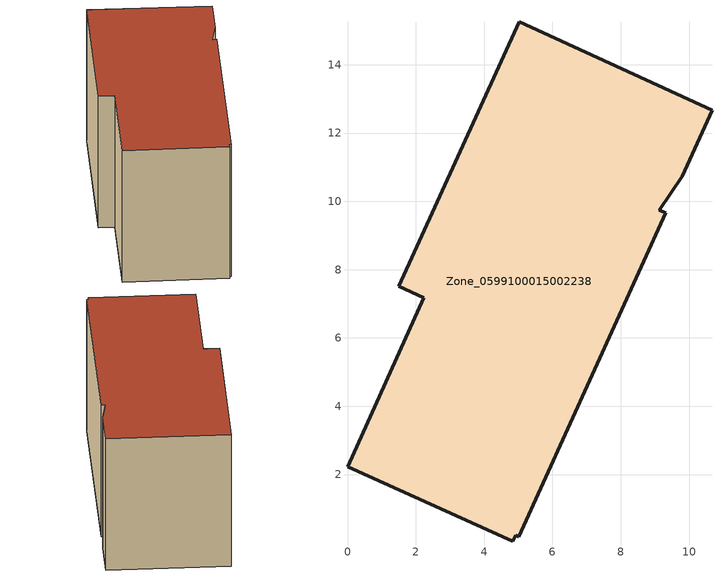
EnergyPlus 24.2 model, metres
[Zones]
Zone_0599100015002238
 floor ground (C_G): 5.02,0.18 4.93,0.22 4.85,0.04 0,2.23 2.24,7.17 1.51,7.51 5.03,15.27 10.67,12.67 9.8,10.73 9.12,9.75 9.31,9.66 z0.73
 wall outside (C_F): 10.67,12.67 5.03,15.27 1.51,7.51 2.24,7.17 0,2.23 4.85,0.04 4.93,0.22 5.02,0.18 9.31,9.66 9.12,9.75 9.8,10.73 10.67,12.67 z0.73:8.24
 roof outside (C_R): 4.93,0.22 5.02,0.18 9.31,9.66 9.12,9.75 9.8,10.73 10.67,12.67 5.03,15.27 1.51,7.51 2.24,7.17 0,2.23 4.85,0.04 z8.24
[BUILDING]
Pand.0599100015002238: North Axis=0; Terrain=City; Loads Convergence Tolerance Value=0.04; Temperature Convergence Tolerance Value=0.4; Solar Distribution=FullExterior; Maximum Number of Warmup Days=25; Minimum Number of Warmup Days=1
[Site:Location]
Rotterdam.The.Hague.AP_ZH_NLD Design_Conditions: Latitude=51.96; Longitude=4.45; Time Zone=1; Elevation=-4.5
[SITE:GROUNDTEMPERATURE:BUILDINGSURFACE]
18, 18, 18, 18, 18, 18, 18, 18, 18, 18, 18, 18
[MATERIAL] Thermal Absorptance=0.9; Solar Absorptance=0.7; Visible Absorptance=0.7
Name | Roughness | Thickness | Conductivity | Density | Specific Heat
G.TC.1965-1974 | MediumSmooth | 0.15 | 0.882353 | 540 | 1210
F.TC.1965-1974 | Rough | 0.3 | 0.697674 | 1920 | 840
R.TC.1965-1974 | MediumRough | 0.2 | 0.232558 | 1500 | 1000
[CONSTRUCTION]
C_G: G.TC.1965-1974
C_F: F.TC.1965-1974
C_R: R.TC.1965-1974
[ZONE]
Zone_0599100015002238: Type=1; Multiplier=1; Ceiling Height=Autocalculate; Volume=Autocalculate; Floor Area=autocalculate; Part of Total Floor Area=Yes
[ZONEINFILTRATION:DESIGNFLOWRATE]
Infil_Zone_0599100015002238: Zone or ZoneList or Space or SpaceList=Zone_0599100015002238; Schedule=AlwaysOn; Design Flow Rate Calculation Method=Flow/Area; Flow Rate per Floor Area=0.003; Constant Term Coefficient=1; Temperature Term Coefficient=0; Velocity Term Coefficient=0; Velocity Squared Term Coefficient=0
[HVACTEMPLATE:ZONE:IDEALLOADSAIRSYSTEM]
Zone_0599100015002238: Maximum Heating Supply Air Temperature=50; Minimum Cooling Supply Air Temperature=13; Maximum Heating Supply Air Humidity Ratio=0.0156; Minimum Cooling Supply Air Humidity Ratio=0.0077; Heating Limit=NoLimit; Cooling Limit=NoLimit; Dehumidification Control Type=ConstantSensibleHeatRatio; Cooling Sensible Heat Ratio=0.7; Dehumidification Setpoint=60; Humidification Control Type=None; Humidification Setpoint=30; Outdoor Air Method=None; Outdoor Air Flow Rate per Person=0.00944; Outdoor Air Flow Rate per Zone Floor Area=0; Outdoor Air Flow Rate per Zone=0; Demand Controlled Ventilation Type=None; Outdoor Air Economizer Type=NoEconomizer; Heat Recovery Type=None; Sensible Heat Recovery Effectiveness=0.7; Latent Heat Recovery Effectiveness=0.65
[ZONECONTROL:THERMOSTAT]
ThermostatControl_Zone_0599100015002238: Zone or ZoneList=Zone_0599100015002238; Control Type Schedule=DualSetpointControlType; Control 1=Thermostat_Zone_0599100015002238; Temperature Difference Between Cutout And Setpoint=0
[THERMOSTATSETPOINT:DUALSETPOINT]
Thermostat_Zone_0599100015002238: Heating Setpoint Temperature Schedule=HeatingSetpoint_Zone_0599100015002238; Cooling Setpoint Temperature Schedule=CoolingSetpoint_Zone_0599100015002238
[SCHEDULE:COMPACT]
HeatingSetpoint_Zone_0599100015002238: Through: 12/31, For: AllDays, Until: 24:00, 21
CoolingSetpoint_Zone_0599100015002238: Through: 12/31, For: AllDays, Until: 24:00, 24
DualSetpointControlType: Through: 12/31, For: AllDays, Until: 24:00, 4
AlwaysOn: Through: 12/31, For: AllDays, Until: 24:00, 1
